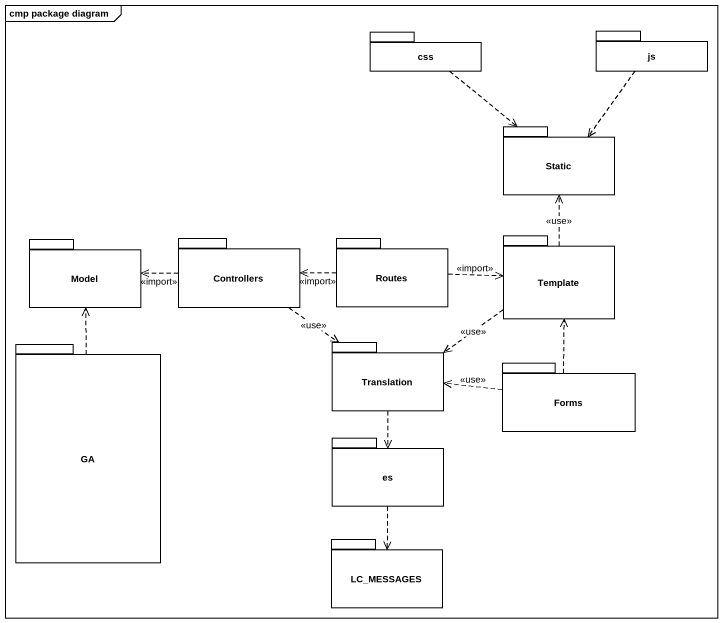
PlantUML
@startuml
mainframe cmp package diagram
package css {
}
package js {
}
package Static {
}
package Model {
}
package Controllers {
}
package Routes {
}
package Template {
}
package GA {
}
package Translation {
}
package Forms {
}
package es {
}
package LC_MESSAGES {
}
css ..> Static
js ..> Static
Controllers .left.> Model : <<import>>
Controllers ..> Translation : <<use>>
Routes .left.> Controllers : <<import>>
Routes .right.> Template : <<import>>
Template .up.> Static : <<use>>
Template .left.> Translation : <<use>>
GA .up.> Model
Translation ..> es
Forms .up.> Template
Forms .left.> Translation : <<use>>
es ..> LC_MESSAGES
@enduml
